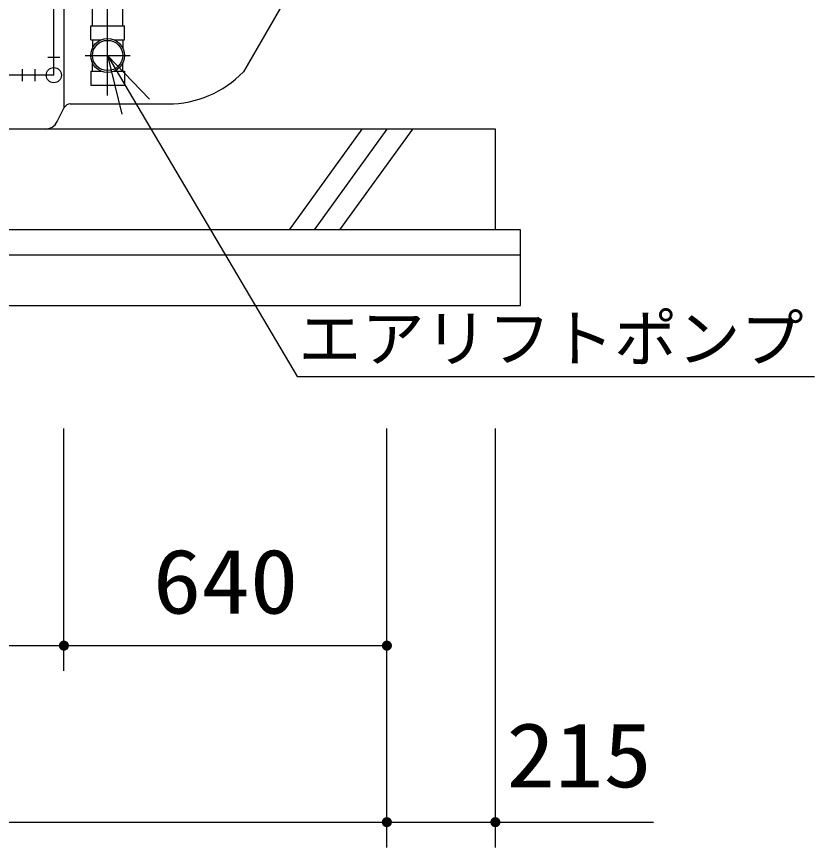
# Model space of a CAD drawing. Units: millimetres, scale not verified. Extents: x -14850 to 14850, y -10500 to 10500.
# Drawn here: x -7430 to -5849, y -6965 to -5318 of the extents above; entities that cross this region are included whole.
import ezdxf
from ezdxf.enums import TextEntityAlignment as Align

# ---------------------------------------------------------------- set-up
doc = ezdxf.new("R2010")
doc.units = ezdxf.units.MM
doc.header["$LTSCALE"] = 50
doc.linetypes.add('CHAIN1', pattern=[8, 5, -1, 1, -1])
doc.linetypes.add('LONG_DASHED1', pattern=[7, 6, -1])
for name, color, linetype, lineweight in [('0-0_機器', 3, 'Continuous', 25), ('0-1_空気管', 3, 'Continuous', 25), ('0-5_製作', 5, 'Continuous', 25)]:
    doc.layers.add(name, color=color, linetype=linetype, lineweight=lineweight)
doc.styles.add('ＭＳ ゴシック', font='')
doc.styles.get('ＭＳ ゴシック').set_extended_font_data('MS Gothic')

msp = doc.modelspace()

# ---------------------------------------------------------------- linework, layer by layer
at = {"layer": '0-0_機器', "color": 2}
for p, q in [((-6745.3, -5540.7), (-6889.64, -5740.71)), ((-6839.64, -5740.71), (-6695.3, -5540.7)), ((-6645.3, -5540.7), (-6789.64, -5740.71)), ((-6430.93, -5740.71), (-10230.93, -5740.71)), ((-6430.93, -5890.7), (-6430.93, -5740.71)), ((-6430.93, -5790.71), (-10230.93, -5790.71))]:
    msp.add_line(p, q, dxfattribs=at)
for points in [[(-6480.93, -5740.71), (-6480.93, -5540.7), (-10180.93, -5540.7)], [(-10230.93, -5740.71), (-10230.93, -5890.7), (-6430.93, -5890.7)]]:
    msp.add_lwpolyline(points, dxfattribs=at)
at = {"layer": '0-1_空気管'}
for p, q in [((-7335.93, -3702.26), (-7335.93, -5499.36)), ((-7355.93, -5433.7), (-7355.93, -3793.71)), ((-7279.43, -5335.7), (-7279.43, -4006.71)), ((-7219.43, -5335.7), (-7219.43, -4006.71)), ((-7282.93, -5335.7), (-7279.6, -5335.7)), ((-7282.93, -5363.8), (-7282.93, -5335.7)), ((-7279.43, -5335.7), (-7215.93, -5335.7)), ((-7282.93, -5363.8), (-7262.36, -5363.8)), ((-7279.6, -5363.8), (-7279.6, -5380.15)), ((-7219.43, -5363.8), (-7219.43, -5379.79)), ((-7367.93, -5397.71), (-7343.93, -5397.71)), ((-7249.43, -5394.7), (-6873.91, -6031.21)), ((-7279.6, -5425.61), (-7279.6, -5409.26)), ((-7219.43, -5425.61), (-7219.43, -5409.62)), ((-7355.93, -5433.7), (-7455.93, -5433.7)), ((-7418.43, -5421.7), (-7418.43, -5445.7)), ((-7393.43, -5421.71), (-7393.43, -5445.71)), ((-7282.93, -5425.61), (-7282.93, -5453.7)), ((-7282.93, -5425.61), (-7262.36, -5425.61)), ((-7282.93, -5453.7), (-7279.6, -5453.7)), ((-7279.43, -5453.7), (-7215.93, -5453.7)), ((-7349.14, -5525.78), (-7335.19, -5497.89)), ((-7323.57, -5490.71), (-7128.49, -5490.71)), ((-7161.4, -5540.7), (-9634.07, -5540.7)), ((-6873.91, -6031.21), (-5848.76, -6031.21))]:
    msp.add_line(p, q, dxfattribs=at)
at = {"layer": '0-1_空気管', "linetype": 'CHAIN1'}
msp.add_line((-7249.43, -5473.89), (-7249.43, -3726.2), dxfattribs=at)
at = {"layer": '0-1_空気管', "linetype": 'LONG_DASHED1'}
msp.add_line((-7293.81, -5394.7), (-7204.5, -5394.7), dxfattribs=at)
at = {"layer": '0-1_空気管'}
for points in [[(-6712.86, -4963.82), (-6715.26, -4967.98), (-6980.31, -5427.05)], [(-7236.49, -5363.8), (-7215.93, -5363.8), (-7215.93, -5335.7)], [(-7166.56, -5481.49), (-7249.43, -5394.7), (-7221.05, -5511.3)], [(-7236.49, -5425.61), (-7215.93, -5425.61), (-7215.93, -5453.7)]]:
    msp.add_lwpolyline(points, dxfattribs=at)
for centre, radius in [((-7249.43, -5394.7), 33.5), ((-7249.43, -5394.7), 30), ((-7355.93, -5433.7), 15)]:
    msp.add_circle(centre, radius, dxfattribs=at)
for centre, radius, start, end in [((-7129.64, -5283.71), 207, 270, 316.17125), ((-7323.57, -5503.71), 13, 90, 153.43494), ((-7373.29, -5513.7), 27, 270, 333.43494)]:
    msp.add_arc(centre, radius, start, end, dxfattribs=at)
at = {"layer": '0-5_製作', "color": 2}
for p, q in [((-7335.93, -6614.93), (-7335.93, -6134.23)), ((-6695.93, -6964.93), (-6695.93, -6134.23)), ((-6480.93, -6964.93), (-6480.93, -6134.23)), ((-7915.93, -6564.93), (-7335.93, -6564.93)), ((-7335.93, -6564.93), (-6695.93, -6564.93)), ((-9965.93, -6914.93), (-6695.93, -6914.93)), ((-6695.93, -6914.93), (-6480.93, -6914.93)), ((-6480.93, -6914.93), (-6167.61, -6914.93))]:
    msp.add_line(p, q, dxfattribs=at)
at = {"layer": '0-5_製作'}
for points in [[(-7341.81, -6556.84), (-7335.93, -6554.93), (-7335.93, -6564.93)], [(-7340.75, -6556.16), (-7335.93, -6554.93), (-7341.81, -6556.84)], [(-7339.61, -6555.63), (-7335.93, -6554.93), (-7340.75, -6556.16)], [(-7338.41, -6555.24), (-7335.93, -6554.93), (-7339.61, -6555.63)], [(-7337.18, -6555), (-7335.93, -6554.93), (-7338.41, -6555.24)], [(-7335.93, -6554.93), (-7325.93, -6564.93), (-7335.93, -6564.93)], [(-7335.3, -6554.95), (-7325.93, -6564.93), (-7335.93, -6554.93)], [(-7334.05, -6555.1), (-7325.93, -6564.93), (-7335.3, -6554.95)], [(-7334.05, -6555.1), (-7326.01, -6563.67), (-7325.93, -6564.93)], [(-7332.84, -6555.41), (-7326.01, -6563.67), (-7334.05, -6555.1)], [(-7332.84, -6555.41), (-7326.24, -6562.44), (-7326.01, -6563.67)], [(-7331.67, -6555.88), (-7326.24, -6562.44), (-7332.84, -6555.41)], [(-7331.67, -6555.88), (-7326.63, -6561.24), (-7326.24, -6562.44)], [(-7330.57, -6556.48), (-7326.63, -6561.24), (-7331.67, -6555.88)], [(-6702.77, -6557.64), (-6695.93, -6554.93), (-6695.93, -6564.93)], [(-6701.81, -6556.84), (-6695.93, -6554.93), (-6702.77, -6557.64)], [(-6700.75, -6556.16), (-6695.93, -6554.93), (-6701.81, -6556.84)], [(-6699.61, -6555.63), (-6695.93, -6554.93), (-6700.75, -6556.16)], [(-6698.41, -6555.24), (-6695.93, -6554.93), (-6699.61, -6555.63)], [(-6697.18, -6555), (-6695.93, -6554.93), (-6698.41, -6555.24)], [(-6695.93, -6554.93), (-6685.93, -6564.93), (-6695.93, -6564.93)], [(-6695.3, -6554.95), (-6685.93, -6564.93), (-6695.93, -6554.93)], [(-6695.3, -6554.95), (-6686.01, -6563.67), (-6685.93, -6564.93)], [(-6694.05, -6555.1), (-6686.01, -6563.67), (-6695.3, -6554.95)], [(-6694.05, -6555.1), (-6686.24, -6562.44), (-6686.01, -6563.67)], [(-6692.84, -6555.41), (-6686.24, -6562.44), (-6694.05, -6555.1)], [(-6692.84, -6555.41), (-6686.63, -6561.24), (-6686.24, -6562.44)], [(-6691.67, -6555.88), (-6686.63, -6561.24), (-6692.84, -6555.41)], [(-6691.67, -6555.88), (-6687.16, -6560.11), (-6686.63, -6561.24)], [(-6690.57, -6556.48), (-6687.16, -6560.11), (-6691.67, -6555.88)], [(-7345.91, -6564.3), (-7335.93, -6564.93), (-7345.93, -6564.93)], [(-7345.93, -6564.93), (-7337.8, -6574.75), (-7345.85, -6566.18)], [(-7345.93, -6564.93), (-7336.56, -6574.91), (-7337.8, -6574.75)], [(-7335.93, -6564.93), (-7336.56, -6574.91), (-7345.93, -6564.93)], [(-7345.75, -6563.05), (-7335.93, -6564.93), (-7345.91, -6564.3)], [(-7345.85, -6566.18), (-7339.02, -6574.44), (-7345.61, -6567.41)], [(-7345.85, -6566.18), (-7337.8, -6574.75), (-7339.02, -6574.44)], [(-7345.44, -6561.84), (-7335.93, -6564.93), (-7345.75, -6563.05)], [(-7345.61, -6567.41), (-7340.19, -6573.97), (-7345.23, -6568.61)], [(-7345.61, -6567.41), (-7339.02, -6574.44), (-7340.19, -6573.97)], [(-7344.98, -6560.67), (-7335.93, -6564.93), (-7345.44, -6561.84)], [(-7345.23, -6568.61), (-7341.29, -6573.37), (-7344.69, -6569.74)], [(-7345.23, -6568.61), (-7340.19, -6573.97), (-7341.29, -6573.37)], [(-7344.37, -6559.57), (-7335.93, -6564.93), (-7344.98, -6560.67)], [(-7344.69, -6569.74), (-7342.3, -6572.63), (-7344.02, -6570.8)], [(-7344.69, -6569.74), (-7341.29, -6573.37), (-7342.3, -6572.63)], [(-7343.63, -6558.55), (-7335.93, -6564.93), (-7344.37, -6559.57)], [(-7344.02, -6570.8), (-7342.3, -6572.63), (-7343.22, -6571.77)], [(-7342.77, -6557.64), (-7335.93, -6564.93), (-7343.63, -6558.55)], [(-7341.81, -6556.84), (-7335.93, -6564.93), (-7342.77, -6557.64)], [(-7335.93, -6564.93), (-7335.93, -6574.93), (-7336.56, -6574.91)], [(-7335.93, -6564.93), (-7334.67, -6574.85), (-7335.93, -6574.93)], [(-7335.93, -6564.93), (-7333.44, -6574.61), (-7334.67, -6574.85)], [(-7335.93, -6564.93), (-7332.25, -6574.22), (-7333.44, -6574.61)], [(-7335.93, -6564.93), (-7331.11, -6573.69), (-7332.25, -6574.22)], [(-7335.93, -6564.93), (-7330.05, -6573.02), (-7331.11, -6573.69)], [(-7335.93, -6564.93), (-7329.08, -6572.22), (-7330.05, -6573.02)], [(-7325.93, -6564.93), (-7329.08, -6572.22), (-7335.93, -6564.93)], [(-7330.57, -6556.48), (-7327.16, -6560.11), (-7326.63, -6561.24)], [(-7329.55, -6557.22), (-7327.16, -6560.11), (-7330.57, -6556.48)], [(-7329.55, -6557.22), (-7327.84, -6559.05), (-7327.16, -6560.11)], [(-7328.64, -6558.08), (-7327.84, -6559.05), (-7329.55, -6557.22)], [(-7325.93, -6564.93), (-7328.22, -6571.3), (-7329.08, -6572.22)], [(-7325.93, -6564.93), (-7327.48, -6570.28), (-7328.22, -6571.3)], [(-7325.93, -6564.93), (-7326.88, -6569.18), (-7327.48, -6570.28)], [(-7325.93, -6564.93), (-7326.42, -6568.02), (-7326.88, -6569.18)], [(-7325.93, -6564.93), (-7326.11, -6566.8), (-7326.42, -6568.02)], [(-7325.93, -6564.93), (-7325.95, -6565.55), (-7326.11, -6566.8)], [(-6705.91, -6564.3), (-6695.93, -6564.93), (-6705.93, -6564.93)], [(-6705.93, -6564.93), (-6696.56, -6574.91), (-6705.85, -6566.18)], [(-6705.93, -6564.93), (-6695.93, -6574.93), (-6696.56, -6574.91)], [(-6695.93, -6564.93), (-6695.93, -6574.93), (-6705.93, -6564.93)], [(-6705.75, -6563.05), (-6695.93, -6564.93), (-6705.91, -6564.3)], [(-6705.85, -6566.18), (-6697.8, -6574.75), (-6705.61, -6567.41)], [(-6705.85, -6566.18), (-6696.56, -6574.91), (-6697.8, -6574.75)], [(-6705.44, -6561.84), (-6695.93, -6564.93), (-6705.75, -6563.05)], [(-6705.61, -6567.41), (-6699.02, -6574.44), (-6705.23, -6568.61)], [(-6705.61, -6567.41), (-6697.8, -6574.75), (-6699.02, -6574.44)], [(-6704.98, -6560.67), (-6695.93, -6564.93), (-6705.44, -6561.84)], [(-6705.23, -6568.61), (-6700.19, -6573.97), (-6704.69, -6569.74)], [(-6705.23, -6568.61), (-6699.02, -6574.44), (-6700.19, -6573.97)], [(-6704.37, -6559.57), (-6695.93, -6564.93), (-6704.98, -6560.67)], [(-6704.69, -6569.74), (-6701.29, -6573.37), (-6704.02, -6570.8)], [(-6704.69, -6569.74), (-6700.19, -6573.97), (-6701.29, -6573.37)], [(-6703.63, -6558.55), (-6695.93, -6564.93), (-6704.37, -6559.57)], [(-6704.02, -6570.8), (-6702.3, -6572.63), (-6703.22, -6571.77)], [(-6704.02, -6570.8), (-6701.29, -6573.37), (-6702.3, -6572.63)], [(-6702.77, -6557.64), (-6695.93, -6564.93), (-6703.63, -6558.55)], [(-6695.93, -6564.93), (-6694.67, -6574.85), (-6695.93, -6574.93)], [(-6695.93, -6564.93), (-6693.44, -6574.61), (-6694.67, -6574.85)], [(-6695.93, -6564.93), (-6692.25, -6574.22), (-6693.44, -6574.61)], [(-6695.93, -6564.93), (-6691.11, -6573.69), (-6692.25, -6574.22)], [(-6695.93, -6564.93), (-6690.05, -6573.02), (-6691.11, -6573.69)], [(-6695.93, -6564.93), (-6689.08, -6572.22), (-6690.05, -6573.02)], [(-6695.93, -6564.93), (-6688.22, -6571.3), (-6689.08, -6572.22)], [(-6685.93, -6564.93), (-6688.22, -6571.3), (-6695.93, -6564.93)], [(-6690.57, -6556.48), (-6687.84, -6559.05), (-6687.16, -6560.11)], [(-6689.55, -6557.22), (-6687.84, -6559.05), (-6690.57, -6556.48)], [(-6689.55, -6557.22), (-6688.64, -6558.08), (-6687.84, -6559.05)], [(-6685.93, -6564.93), (-6687.48, -6570.28), (-6688.22, -6571.3)], [(-6685.93, -6564.93), (-6686.88, -6569.18), (-6687.48, -6570.28)], [(-6685.93, -6564.93), (-6686.42, -6568.02), (-6686.88, -6569.18)], [(-6685.93, -6564.93), (-6686.1, -6566.8), (-6686.42, -6568.02)], [(-6685.93, -6564.93), (-6685.95, -6565.55), (-6686.1, -6566.8)], [(-6705.91, -6914.3), (-6695.93, -6914.93), (-6705.93, -6914.93)], [(-6705.93, -6914.93), (-6696.56, -6924.91), (-6705.85, -6916.18)], [(-6705.93, -6914.93), (-6695.93, -6924.93), (-6696.56, -6924.91)], [(-6705.93, -6914.93), (-6695.93, -6914.93), (-6695.93, -6924.93)], [(-6705.75, -6913.05), (-6695.93, -6914.93), (-6705.91, -6914.3)], [(-6705.85, -6916.18), (-6697.8, -6924.75), (-6705.61, -6917.41)], [(-6705.85, -6916.18), (-6696.56, -6924.91), (-6697.8, -6924.75)], [(-6705.44, -6911.84), (-6695.93, -6914.93), (-6705.75, -6913.05)], [(-6705.61, -6917.41), (-6699.02, -6924.44), (-6705.23, -6918.61)], [(-6705.61, -6917.41), (-6697.8, -6924.75), (-6699.02, -6924.44)], [(-6704.98, -6910.67), (-6695.93, -6914.93), (-6705.44, -6911.84)], [(-6705.23, -6918.61), (-6700.19, -6923.97), (-6704.69, -6919.74)], [(-6705.23, -6918.61), (-6699.02, -6924.44), (-6700.19, -6923.97)], [(-6704.37, -6909.57), (-6695.93, -6914.93), (-6704.98, -6910.67)], [(-6703.63, -6908.55), (-6695.93, -6914.93), (-6704.37, -6909.57)], [(-6702.77, -6907.64), (-6695.93, -6914.93), (-6703.63, -6908.55)], [(-6702.77, -6907.64), (-6695.93, -6904.93), (-6695.93, -6914.93)], [(-6701.81, -6906.84), (-6695.93, -6904.93), (-6702.77, -6907.64)], [(-6700.75, -6906.16), (-6695.93, -6904.93), (-6701.81, -6906.84)], [(-6699.61, -6905.63), (-6695.93, -6904.93), (-6700.75, -6906.16)], [(-6698.41, -6905.24), (-6695.93, -6904.93), (-6699.61, -6905.63)], [(-6697.18, -6905), (-6695.93, -6904.93), (-6698.41, -6905.24)], [(-6695.93, -6904.93), (-6685.93, -6914.93), (-6695.93, -6914.93)], [(-6695.93, -6904.93), (-6686.01, -6913.67), (-6685.93, -6914.93)], [(-6695.3, -6904.95), (-6686.01, -6913.67), (-6695.93, -6904.93)], [(-6695.93, -6914.93), (-6694.67, -6924.85), (-6695.93, -6924.93)], [(-6695.93, -6914.93), (-6693.44, -6924.61), (-6694.67, -6924.85)], [(-6695.93, -6914.93), (-6692.25, -6924.22), (-6693.44, -6924.61)], [(-6695.93, -6914.93), (-6691.11, -6923.69), (-6692.25, -6924.22)], [(-6695.93, -6914.93), (-6690.05, -6923.02), (-6691.11, -6923.69)], [(-6695.93, -6914.93), (-6689.08, -6922.22), (-6690.05, -6923.02)], [(-6695.93, -6914.93), (-6688.22, -6921.3), (-6689.08, -6922.22)], [(-6685.93, -6914.93), (-6688.22, -6921.3), (-6695.93, -6914.93)], [(-6694.05, -6905.1), (-6686.01, -6913.67), (-6695.3, -6904.95)], [(-6694.05, -6905.1), (-6686.24, -6912.44), (-6686.01, -6913.67)], [(-6692.84, -6905.41), (-6686.24, -6912.44), (-6694.05, -6905.1)], [(-6692.84, -6905.41), (-6686.63, -6911.24), (-6686.24, -6912.44)], [(-6691.67, -6905.88), (-6686.63, -6911.24), (-6692.84, -6905.41)], [(-6691.67, -6905.88), (-6687.16, -6910.11), (-6686.63, -6911.24)], [(-6690.57, -6906.48), (-6687.16, -6910.11), (-6691.67, -6905.88)], [(-6690.57, -6906.48), (-6687.84, -6909.05), (-6687.16, -6910.11)], [(-6689.55, -6907.22), (-6687.84, -6909.05), (-6690.57, -6906.48)], [(-6689.55, -6907.22), (-6688.64, -6908.08), (-6687.84, -6909.05)], [(-6685.93, -6914.93), (-6687.48, -6920.28), (-6688.22, -6921.3)], [(-6685.93, -6914.93), (-6686.88, -6919.18), (-6687.48, -6920.28)], [(-6685.93, -6914.93), (-6686.42, -6918.02), (-6686.88, -6919.18)], [(-6685.93, -6914.93), (-6686.1, -6916.8), (-6686.42, -6918.02)], [(-6685.93, -6914.93), (-6685.95, -6915.55), (-6686.1, -6916.8)], [(-6490.91, -6914.3), (-6480.93, -6914.93), (-6490.93, -6914.93)], [(-6490.93, -6914.93), (-6480.93, -6924.93), (-6490.85, -6916.18)], [(-6490.93, -6914.93), (-6480.93, -6914.93), (-6480.93, -6924.93)], [(-6490.75, -6913.05), (-6480.93, -6914.93), (-6490.91, -6914.3)], [(-6490.85, -6916.18), (-6481.56, -6924.91), (-6490.61, -6917.41)], [(-6490.85, -6916.18), (-6480.93, -6924.93), (-6481.56, -6924.91)], [(-6490.44, -6911.84), (-6480.93, -6914.93), (-6490.75, -6913.05)], [(-6490.61, -6917.41), (-6482.8, -6924.75), (-6490.23, -6918.61)], [(-6490.61, -6917.41), (-6481.56, -6924.91), (-6482.8, -6924.75)], [(-6489.98, -6910.67), (-6480.93, -6914.93), (-6490.44, -6911.84)], [(-6490.23, -6918.61), (-6484.02, -6924.44), (-6489.69, -6919.74)], [(-6490.23, -6918.61), (-6482.8, -6924.75), (-6484.02, -6924.44)], [(-6489.37, -6909.57), (-6480.93, -6914.93), (-6489.98, -6910.67)], [(-6488.63, -6908.55), (-6480.93, -6914.93), (-6489.37, -6909.57)], [(-6487.77, -6907.64), (-6480.93, -6914.93), (-6488.63, -6908.55)], [(-6487.77, -6907.64), (-6480.93, -6904.93), (-6480.93, -6914.93)], [(-6486.81, -6906.84), (-6480.93, -6904.93), (-6487.77, -6907.64)], [(-6485.75, -6906.16), (-6480.93, -6904.93), (-6486.81, -6906.84)], [(-6484.61, -6905.63), (-6480.93, -6904.93), (-6485.75, -6906.16)], [(-6483.41, -6905.24), (-6480.93, -6904.93), (-6484.61, -6905.63)], [(-6482.18, -6905), (-6480.93, -6904.93), (-6483.41, -6905.24)], [(-6480.93, -6904.93), (-6470.93, -6914.93), (-6480.93, -6914.93)], [(-6480.93, -6904.93), (-6471.01, -6913.67), (-6470.93, -6914.93)], [(-6480.3, -6904.95), (-6471.01, -6913.67), (-6480.93, -6904.93)], [(-6480.93, -6914.93), (-6479.67, -6924.85), (-6480.93, -6924.93)], [(-6480.93, -6914.93), (-6478.44, -6924.61), (-6479.67, -6924.85)], [(-6480.93, -6914.93), (-6477.25, -6924.22), (-6478.44, -6924.61)], [(-6480.93, -6914.93), (-6476.11, -6923.69), (-6477.25, -6924.22)], [(-6480.93, -6914.93), (-6475.05, -6923.02), (-6476.11, -6923.69)], [(-6480.93, -6914.93), (-6474.08, -6922.22), (-6475.05, -6923.02)], [(-6480.93, -6914.93), (-6473.22, -6921.3), (-6474.08, -6922.22)], [(-6470.93, -6914.93), (-6473.22, -6921.3), (-6480.93, -6914.93)], [(-6480.3, -6904.95), (-6471.24, -6912.44), (-6471.01, -6913.67)], [(-6479.05, -6905.1), (-6471.24, -6912.44), (-6480.3, -6904.95)], [(-6479.05, -6905.1), (-6471.63, -6911.24), (-6471.24, -6912.44)], [(-6477.84, -6905.41), (-6471.63, -6911.24), (-6479.05, -6905.1)], [(-6477.84, -6905.41), (-6472.16, -6910.11), (-6471.63, -6911.24)], [(-6476.67, -6905.88), (-6472.16, -6910.11), (-6477.84, -6905.41)], [(-6476.67, -6905.88), (-6472.84, -6909.05), (-6472.16, -6910.11)], [(-6475.57, -6906.48), (-6472.84, -6909.05), (-6476.67, -6905.88)], [(-6475.57, -6906.48), (-6473.64, -6908.08), (-6472.84, -6909.05)], [(-6474.55, -6907.22), (-6473.64, -6908.08), (-6475.57, -6906.48)], [(-6470.93, -6914.93), (-6472.48, -6920.28), (-6473.22, -6921.3)], [(-6470.93, -6914.93), (-6471.88, -6919.18), (-6472.48, -6920.28)], [(-6470.93, -6914.93), (-6471.42, -6918.02), (-6471.88, -6919.18)], [(-6470.93, -6914.93), (-6471.1, -6916.8), (-6471.42, -6918.02)], [(-6470.93, -6914.93), (-6470.95, -6915.55), (-6471.1, -6916.8)], [(-6704.69, -6919.74), (-6701.29, -6923.37), (-6704.02, -6920.8)], [(-6704.69, -6919.74), (-6700.19, -6923.97), (-6701.29, -6923.37)], [(-6704.02, -6920.8), (-6702.3, -6922.63), (-6703.22, -6921.77)], [(-6704.02, -6920.8), (-6701.29, -6923.37), (-6702.3, -6922.63)], [(-6489.69, -6919.74), (-6485.19, -6923.97), (-6489.02, -6920.8)], [(-6489.69, -6919.74), (-6484.02, -6924.44), (-6485.19, -6923.97)], [(-6489.02, -6920.8), (-6486.29, -6923.37), (-6488.22, -6921.77)], [(-6489.02, -6920.8), (-6485.19, -6923.97), (-6486.29, -6923.37)], [(-6488.22, -6921.77), (-6486.29, -6923.37), (-6487.3, -6922.63)]]:
    msp.add_solid(points, dxfattribs=at)

# ---------------------------------------------------------------- texts
at = {"layer": '0-1_空気管', "color": 4, "style": 'ＭＳ ゴシック'}
msp.add_text('エアリフトポンプ', height=91.79, dxfattribs=at).set_placement((-6871.66, -6028.96), align=Align.BOTTOM_LEFT)
at = {"layer": '0-5_製作', "color": 4, "style": 'ＭＳ ゴシック', "width": 1.1}
for s, p in [('640', (-7159.68, -6539.93)), ('215', (-6458.92, -6884.37))]:
    msp.add_text(s, height=128.4, dxfattribs=at).set_placement(p, align=Align.BOTTOM_LEFT)

doc.saveas('drawing.dxf')
